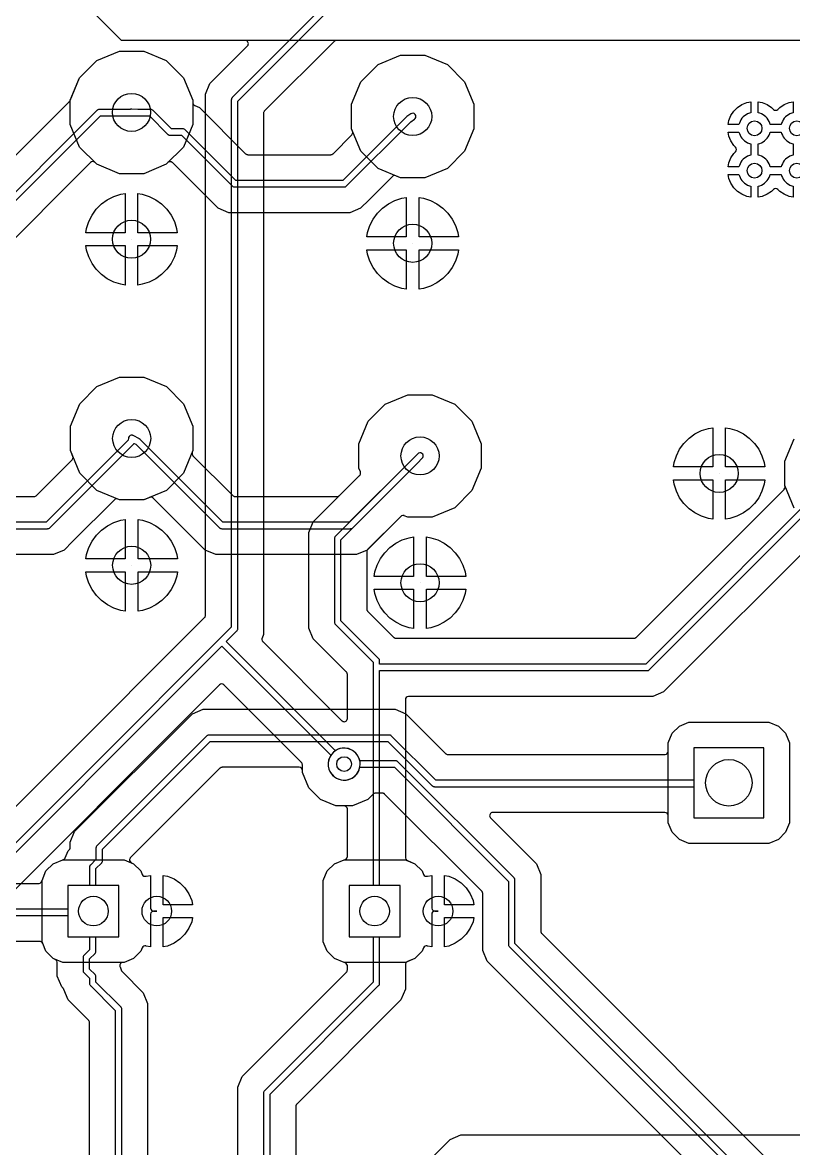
# Model space of a CAD drawing. Header units: millimetres. Extents: x 0 to 100, y 0 to 100.
# Drawn here: x 17.69 to 35.92, y 17.89 to 44.5 of the extents above; entities that cross this region are included whole.
import ezdxf

# ---------------------------------------------------------------- set-up
doc = ezdxf.new("R2010")
doc.units = ezdxf.units.MM

msp = doc.modelspace()

# ---------------------------------------------------------------- linework, layer by layer
at = {"layer": '16_copper'}
for points in [[(53.591, 73.663), (22.654, 42.726), (22.649, 42.719), (22.643, 42.713, 0.087651), (22.633, 42.688), (22.633, 42.681), (22.631, 42.672), (22.631, 30.207), (15.796, 23.371)], [(15.926, 23.286), (22.403, 29.763), (24.982, 27.183), (24.958, 27.142, 1), (25.638, 26.807), (25.657, 26.853, 0.714262), (25.09, 27.291), (22.511, 29.87), (22.761, 30.121), (22.767, 30.128), (22.772, 30.135, 0.087651), (22.782, 30.159), (22.783, 30.167), (22.784, 30.175), (22.784, 42.64), (53.676, 73.533)], [(15.472, 23.909), (21.811, 30.248), (21.811, 30.248), (21.999, 30.437), (22.005, 30.444), (22.01, 30.45, 0.087651), (22.02, 30.475), (22.021, 30.482), (22.022, 30.491), (22.022, 42.808), (22.126, 43.06), (23.012, 43.946), (23.014, 43.948), (23.016, 43.95, 0.54841), (22.979, 44.073), (22.97, 44.075), (22.963, 44.076, 0.01577), (22.958, 44.076), (20.032, 44.076), (18.054, 46.054)], [(45, 44.076), (25.113, 44.076), (25.105, 44.075), (25.096, 44.074, 0.087654), (25.072, 44.064), (25.066, 44.059), (25.059, 44.054), (23.416, 42.41), (23.411, 42.403), (23.405, 42.397, 0.087651), (23.395, 42.372), (23.395, 42.365), (23.393, 42.356), (23.393, 30.039), (23.357, 29.952), (23.357, 29.951), (23.356, 29.949, 0.218355), (23.361, 29.886), (23.368, 29.877), (23.372, 29.871, 0.007882), (23.374, 29.869), (25.245, 27.999), (25.247, 27.997), (25.249, 27.995, 0.54841), (25.372, 28.032), (25.373, 28.04), (25.374, 28.048, 0.01577), (25.375, 28.052), (25.375, 29.098), (25.373, 29.106), (25.373, 29.114, 0.087654), (25.362, 29.139), (25.358, 29.144), (25.352, 29.151), (24.565, 29.939), (24.46, 30.191), (24.46, 32.445), (24.565, 32.697), (25.664, 33.797), (25.665, 33.798), (25.667, 33.799, 0.218345), (25.686, 33.86), (25.684, 33.87), (25.682, 33.878, 0.007884), (25.681, 33.88), (25.644, 33.969), (25.644, 34.545), (25.865, 35.077), (26.272, 35.484), (26.804, 35.705), (27.38, 35.705), (27.912, 35.484), (28.319, 35.077), (28.54, 34.545), (28.54, 33.969), (28.319, 33.437), (27.912, 33.03), (27.38, 32.809), (26.804, 32.809), (26.718, 32.845), (26.717, 32.845), (26.715, 32.846, 0.218355), (26.652, 32.841), (26.643, 32.834), (26.637, 32.83, 0.007882), (26.635, 32.828), (25.854, 32.047), (25.849, 32.04), (25.844, 32.034, 0.087651), (25.834, 32.009), (25.833, 32.002), (25.832, 31.993), (25.832, 30.643), (25.833, 30.635), (25.834, 30.626, 0.087654), (25.844, 30.602), (25.849, 30.596), (25.854, 30.589), (26.475, 29.969), (26.481, 29.964), (26.488, 29.958, 0.087651), (26.512, 29.948), (26.52, 29.948), (26.528, 29.947), (32.146, 29.947), (32.154, 29.948), (32.162, 29.948, 0.087654), (32.187, 29.959), (32.192, 29.964), (32.199, 29.969), (35.699, 33.468), (35.7, 33.47), (35.701, 33.471, 0.181707), (35.721, 33.531), (35.718, 33.542), (35.716, 33.549, 0.007381), (35.715, 33.551), (35.714, 33.556), (35.714, 34.132), (35.934, 34.664)], [(36.979, 33.887), (32.43, 29.337), (26.137, 29.337), (26.137, 29.413), (26.135, 29.422), (26.135, 29.43, 0.087654), (26.124, 29.455), (26.12, 29.46), (26.114, 29.467), (25.222, 30.359), (25.222, 32.277), (27.029, 34.084), (27.029, 34.084), (27.029, 34.084), (27.146, 34.204), (27.159, 34.221, 0.86605), (27.037, 34.31), (26.921, 34.191), (25.092, 32.363), (25.087, 32.356), (25.082, 32.349, 0.087651), (25.072, 32.325), (25.071, 32.317), (25.07, 32.309), (25.07, 30.328), (25.071, 30.319), (25.072, 30.311, 0.087654), (25.082, 30.286), (25.087, 30.281), (25.092, 30.274), (25.984, 29.382), (25.984, 24.104), (25.416, 24.104), (25.416, 22.896), (26.624, 22.896), (26.624, 24.104), (26.137, 24.104), (26.137, 29.185), (32.461, 29.185), (32.47, 29.186), (32.478, 29.186, 0.087654), (32.503, 29.197), (32.508, 29.202), (32.515, 29.207), (37.067, 33.759)], [(36.62, 32.45), (32.85, 28.679), (32.598, 28.575), (26.822, 28.575), (26.817, 28.574, 0.392588), (26.746, 28.499), (26.746, 24.764), (26.746, 24.762), (26.746, 24.761, 0.218346), (26.775, 24.704), (26.784, 24.699), (26.791, 24.695, 0.00789), (26.793, 24.694), (26.969, 24.621), (27.141, 24.449), (27.174, 24.368), (27.177, 24.363, 0.32543), (27.259, 24.323), (27.264, 24.323), (27.266, 24.324), (27.368, 24.344), (27.368, 23.576), (27.368, 23.571, 0.218348), (27.399, 23.515), (27.403, 23.512, -0.108546), (27.444, 23.5), (27.52, 23.5), (27.52, 23.5), (27.444, 23.5), (27.438, 23.499, 0.371506), (27.368, 23.429), (27.368, 23.429), (27.368, 23.429), (27.368, 23.424), (27.368, 22.656), (27.266, 22.676), (27.263, 22.677, 0.371211), (27.174, 22.632), (27.141, 22.551), (26.969, 22.379), (26.745, 22.286), (25.295, 22.286), (25.071, 22.379), (24.899, 22.551), (24.806, 22.775), (24.806, 24.225), (24.899, 24.449), (25.071, 24.621), (25.295, 24.714), (25.298, 24.714, 0.355696), (25.372, 24.774), (25.374, 24.779), (25.374, 24.78), (25.374, 24.78), (25.374, 24.784), (25.375, 24.79), (25.375, 25.911), (25.374, 25.916, 0.392588), (25.298, 25.987), (25.102, 25.987), (24.739, 26.137), (24.461, 26.415), (24.311, 26.778), (24.311, 26.961), (24.309, 26.97), (24.309, 26.978, 0.087654), (24.298, 27.002), (24.294, 27.008), (24.288, 27.015), (22.457, 28.847), (22.452, 28.85, 0.39257), (22.349, 28.847), (16.558, 23.055)]]:
    msp.add_lwpolyline(points, format="xyb", dxfattribs=at)
for points in [[(19.984, 40.928), (19.452, 41.149), (19.044, 41.556), (18.824, 42.088), (18.824, 42.664), (19.044, 43.196), (19.452, 43.604), (19.984, 43.824), (20.56, 43.824), (21.092, 43.604), (21.499, 43.196), (21.72, 42.664), (21.72, 42.088), (21.499, 41.556), (21.092, 41.149), (20.56, 40.928)], [(26.631, 40.831), (26.099, 41.052), (25.691, 41.459), (25.471, 41.991), (25.471, 42.567), (25.691, 43.099), (26.099, 43.506), (26.631, 43.727), (27.207, 43.727), (27.739, 43.506), (28.146, 43.099), (28.367, 42.567), (28.367, 41.991), (28.146, 41.459), (27.739, 41.052), (27.207, 40.831)], [(19.19, 39.531), (19.206, 39.635), (19.26, 39.798), (19.338, 39.951), (19.439, 40.091), (19.56, 40.212), (19.699, 40.313), (19.852, 40.391), (20.016, 40.444), (20.119, 40.461), (20.119, 39.531)], [(20.424, 39.531), (20.424, 40.461), (20.527, 40.444), (20.691, 40.391), (20.844, 40.313), (20.983, 40.212), (21.105, 40.091), (21.206, 39.951), (21.284, 39.798), (21.337, 39.635), (21.353, 39.531)], [(25.837, 39.434), (25.853, 39.538), (25.907, 39.701), (25.985, 39.854), (26.086, 39.993), (26.207, 40.115), (26.346, 40.216), (26.5, 40.294), (26.663, 40.347), (26.766, 40.363), (26.766, 39.434)], [(27.071, 39.434), (27.071, 40.363), (27.175, 40.347), (27.338, 40.294), (27.491, 40.216), (27.63, 40.115), (27.752, 39.993), (27.853, 39.854), (27.931, 39.701), (27.984, 39.538), (28, 39.434)], [(20.016, 38.314), (19.852, 38.367), (19.699, 38.445), (19.56, 38.546), (19.439, 38.668), (19.338, 38.807), (19.26, 38.96), (19.206, 39.123), (19.19, 39.227), (20.119, 39.227), (20.119, 38.297)], [(20.272, 39.379), (20.272, 39.379), (20.272, 39.379), (20.272, 39.379)], [(20.424, 39.227), (21.353, 39.227), (21.337, 39.123), (21.284, 38.96), (21.206, 38.807), (21.105, 38.668), (20.983, 38.546), (20.844, 38.445), (20.691, 38.367), (20.527, 38.314), (20.424, 38.297)], [(26.663, 38.216), (26.5, 38.27), (26.346, 38.348), (26.207, 38.449), (26.086, 38.57), (25.985, 38.709), (25.907, 38.862), (25.853, 39.026), (25.837, 39.129), (26.766, 39.129), (26.766, 38.2)], [(26.919, 39.282), (26.919, 39.282), (26.919, 39.282), (26.919, 39.282)], [(27.071, 39.129), (28, 39.129), (27.984, 39.026), (27.931, 38.862), (27.853, 38.709), (27.752, 38.57), (27.63, 38.449), (27.491, 38.348), (27.338, 38.27), (27.175, 38.216), (27.071, 38.2)], [(19.987, 33.222), (19.455, 33.443), (19.048, 33.85), (18.828, 34.382), (18.828, 34.958), (19.048, 35.49), (19.455, 35.898), (19.987, 36.118), (20.563, 36.118), (21.096, 35.898), (21.503, 35.49), (21.723, 34.958), (21.723, 34.382), (21.503, 33.85), (21.096, 33.443), (20.563, 33.222)], [(33.083, 33.996), (33.099, 34.1), (33.152, 34.263), (33.23, 34.416), (33.331, 34.555), (33.453, 34.677), (33.592, 34.778), (33.745, 34.856), (33.909, 34.909), (34.012, 34.925), (34.012, 33.996)], [(34.317, 33.996), (34.317, 34.925), (34.42, 34.909), (34.584, 34.856), (34.737, 34.778), (34.876, 34.677), (34.997, 34.555), (35.098, 34.416), (35.176, 34.263), (35.23, 34.1), (35.246, 33.996)], [(34.164, 33.844), (34.164, 33.844), (34.164, 33.844), (34.164, 33.844)], [(33.909, 32.778), (33.745, 32.832), (33.592, 32.91), (33.453, 33.011), (33.331, 33.132), (33.23, 33.271), (33.152, 33.424), (33.099, 33.588), (33.083, 33.691), (34.012, 33.691), (34.012, 32.762)], [(34.317, 33.691), (35.246, 33.691), (35.23, 33.588), (35.176, 33.424), (35.098, 33.271), (34.997, 33.132), (34.876, 33.011), (34.737, 32.91), (34.584, 32.832), (34.42, 32.778), (34.317, 32.762)], [(19.194, 31.825), (19.21, 31.929), (19.263, 32.092), (19.341, 32.245), (19.442, 32.384), (19.564, 32.506), (19.703, 32.607), (19.856, 32.685), (20.02, 32.738), (20.123, 32.755), (20.123, 31.825)], [(20.428, 31.825), (20.428, 32.755), (20.531, 32.738), (20.695, 32.685), (20.848, 32.607), (20.987, 32.506), (21.108, 32.384), (21.21, 32.245), (21.288, 32.092), (21.341, 31.929), (21.357, 31.825)], [(26.01, 31.412), (26.027, 31.516), (26.08, 31.679), (26.158, 31.832), (26.259, 31.971), (26.38, 32.093), (26.519, 32.194), (26.673, 32.272), (26.836, 32.325), (26.94, 32.342), (26.94, 31.412)], [(27.244, 31.412), (27.244, 32.342), (27.348, 32.325), (27.511, 32.272), (27.664, 32.194), (27.803, 32.093), (27.925, 31.971), (28.026, 31.832), (28.104, 31.679), (28.157, 31.516), (28.174, 31.412)], [(20.275, 31.673), (20.275, 31.673), (20.275, 31.673), (20.275, 31.673)], [(20.02, 30.608), (19.856, 30.661), (19.703, 30.739), (19.564, 30.84), (19.442, 30.961), (19.341, 31.101), (19.263, 31.254), (19.21, 31.417), (19.194, 31.521), (20.123, 31.521), (20.123, 30.591)], [(20.428, 31.521), (21.357, 31.521), (21.341, 31.417), (21.288, 31.254), (21.21, 31.101), (21.108, 30.961), (20.987, 30.84), (20.848, 30.739), (20.695, 30.661), (20.531, 30.608), (20.428, 30.591)], [(27.092, 31.26), (27.092, 31.26), (27.092, 31.26), (27.092, 31.26)], [(26.836, 30.195), (26.673, 30.248), (26.519, 30.326), (26.38, 30.427), (26.259, 30.548), (26.158, 30.687), (26.08, 30.841), (26.027, 31.004), (26.01, 31.108), (26.94, 31.108), (26.94, 30.178)], [(27.244, 31.108), (28.174, 31.108), (28.157, 31.004), (28.104, 30.841), (28.026, 30.687), (27.925, 30.548), (27.803, 30.427), (27.664, 30.326), (27.511, 30.248), (27.348, 30.195), (27.244, 30.178)], [(33.447, 25.098), (33.223, 25.191), (33.051, 25.363), (32.959, 25.587), (32.959, 27.479), (33.051, 27.703), (33.223, 27.875), (33.447, 27.967), (35.339, 27.967), (35.564, 27.875), (35.735, 27.703), (35.828, 27.479), (35.828, 25.587), (35.735, 25.363), (35.564, 25.191), (35.339, 25.098)], [(35.218, 27.358), (33.568, 27.358), (33.568, 25.708), (35.218, 25.708)], [(21.022, 23.652), (21.022, 24.344), (21.12, 24.325), (21.276, 24.26), (21.417, 24.166), (21.536, 24.047), (21.63, 23.906), (21.695, 23.75), (21.714, 23.652)], [(27.672, 23.652), (27.672, 24.344), (27.77, 24.325), (27.926, 24.26), (28.067, 24.166), (28.186, 24.047), (28.28, 23.906), (28.345, 23.75), (28.364, 23.652)], [(19.974, 24.104), (18.766, 24.104), (18.766, 22.896), (19.974, 22.896)], [(21.022, 23.348), (21.714, 23.348), (21.695, 23.25), (21.63, 23.094), (21.536, 22.953), (21.417, 22.834), (21.276, 22.74), (21.12, 22.675), (21.022, 22.656)], [(27.672, 23.348), (28.364, 23.348), (28.345, 23.25), (28.28, 23.094), (28.186, 22.953), (28.067, 22.834), (27.926, 22.74), (27.77, 22.675), (27.672, 22.656)]]:
    msp.add_lwpolyline(points, close=True, dxfattribs=at)
for points in [[(34.373, 42.087), (34.392, 42.184), (34.44, 42.299), (34.509, 42.403), (34.597, 42.491), (34.701, 42.56), (34.816, 42.608), (34.912, 42.627), (34.912, 42.368), (34.878, 42.359, 0.233169), (34.641, 42.122), (34.632, 42.087)], [(35.368, 42.087), (35.359, 42.122, 0.233169), (35.122, 42.359), (35.087, 42.368), (35.087, 42.627), (35.184, 42.608), (35.299, 42.56), (35.403, 42.491), (35.446, 42.448, 0.414222), (35.554, 42.448), (35.597, 42.491), (35.701, 42.56), (35.816, 42.608), (35.912, 42.627), (35.912, 42.368), (35.878, 42.359, 0.233169), (35.641, 42.122), (35.632, 42.087)], [(34.373, 41.087), (34.392, 41.184), (34.44, 41.299), (34.509, 41.403), (34.552, 41.446, 0.414222), (34.552, 41.554), (34.509, 41.597), (34.44, 41.701), (34.392, 41.816), (34.373, 41.912), (34.632, 41.912), (34.641, 41.878, 0.233169), (34.878, 41.641), (34.912, 41.632), (34.912, 41.368), (34.878, 41.359, 0.233169), (34.641, 41.122), (34.632, 41.087)], [(35.368, 41.087), (35.359, 41.122, 0.233169), (35.122, 41.359), (35.087, 41.368), (35.087, 41.632), (35.122, 41.641, 0.233169), (35.359, 41.878), (35.368, 41.912), (35.632, 41.912), (35.641, 41.878, 0.233169), (35.878, 41.641), (35.912, 41.632), (35.912, 41.368), (35.878, 41.359, 0.233169), (35.641, 41.122), (35.632, 41.087)], [(34.816, 40.392), (34.701, 40.44), (34.597, 40.509), (34.509, 40.597), (34.44, 40.701), (34.392, 40.816), (34.373, 40.912), (34.632, 40.912), (34.641, 40.878, 0.233169), (34.878, 40.641), (34.912, 40.632), (34.912, 40.373)], [(35.816, 40.392), (35.701, 40.44), (35.597, 40.509), (35.554, 40.552, 0.414222), (35.446, 40.552), (35.403, 40.509), (35.299, 40.44), (35.184, 40.392), (35.087, 40.373), (35.087, 40.632), (35.122, 40.641, 0.233169), (35.359, 40.878), (35.368, 40.912), (35.632, 40.912), (35.641, 40.878, 0.233169), (35.878, 40.641), (35.912, 40.632), (35.912, 40.373)], [(18.645, 22.286), (18.421, 22.379), (18.249, 22.551), (18.156, 22.775), (18.156, 24.225), (18.249, 24.449), (18.421, 24.621), (18.645, 24.714), (20.095, 24.714), (20.319, 24.621), (20.491, 24.449), (20.524, 24.368), (20.527, 24.363, 0.32543), (20.609, 24.323), (20.614, 24.323), (20.616, 24.324), (20.718, 24.344), (20.718, 23.576), (20.718, 23.571, 0.392588), (20.794, 23.5), (20.87, 23.5), (20.87, 23.5), (20.794, 23.5), (20.788, 23.499, -0.09138), (20.752, 23.488), (20.748, 23.484, 0.21559), (20.718, 23.429), (20.718, 23.429), (20.718, 23.429), (20.718, 23.424), (20.718, 22.656), (20.616, 22.676), (20.613, 22.677, 0.371211), (20.524, 22.632), (20.491, 22.551), (20.319, 22.379), (20.095, 22.286)]]:
    msp.add_lwpolyline(points, format="xyb", close=True, dxfattribs=at)
msp.add_lwpolyline([(26.683, 16.985), (27.806, 18.107), (28.058, 18.212), (39.766, 18.212)], dxfattribs=at)
at = {"layer": '1_copper'}
for points in [[(45, 44.076), (20.032, 44.076), (18.054, 46.054)], [(35.934, 33.024), (35.714, 33.556), (35.714, 34.132), (35.934, 34.664)]]:
    msp.add_lwpolyline(points, dxfattribs=at)
for points in [[(14.151, 37.981), (18.806, 42.636), (18.809, 42.639), (18.812, 42.642, 0.068916), (18.822, 42.66), (19.044, 43.196), (19.452, 43.604), (19.984, 43.824), (20.56, 43.824), (21.092, 43.604), (21.499, 43.196), (21.72, 42.664), (21.72, 42.607), (21.72, 42.606), (21.72, 42.604, 0.218346), (21.749, 42.548), (21.758, 42.542), (21.764, 42.538, 0.00789), (21.767, 42.537), (21.877, 42.491), (22.969, 41.399), (22.976, 41.394), (22.983, 41.388, 0.087651), (23.007, 41.378), (23.015, 41.378), (23.023, 41.377), (24.983, 41.377), (24.991, 41.378), (25, 41.378, 0.087654), (25.024, 41.389), (25.03, 41.394), (25.037, 41.399), (25.481, 41.843), (25.482, 41.845), (25.483, 41.846, 0.218345), (25.503, 41.906), (25.5, 41.917), (25.499, 41.924, 0.007884), (25.498, 41.926), (25.471, 41.991), (25.471, 42.567), (25.691, 43.099), (26.099, 43.506), (26.631, 43.727), (27.207, 43.727), (27.739, 43.506), (28.146, 43.099), (28.367, 42.567), (28.367, 41.991), (28.146, 41.459), (27.739, 41.052), (27.207, 40.831), (26.631, 40.831), (26.521, 40.877), (26.519, 40.877), (26.518, 40.878, 0.218355), (26.454, 40.873), (26.446, 40.866), (26.439, 40.862, 0.007896), (26.438, 40.86), (25.891, 40.313), (25.687, 40.109), (25.435, 40.005), (22.571, 40.005), (22.319, 40.109), (21.24, 41.189), (21.235, 41.192, 0.392595), (21.132, 41.189), (21.092, 41.149), (20.56, 40.928), (19.984, 40.928), (19.452, 41.149), (19.409, 41.191, 0.414222), (19.301, 41.191), (14.729, 36.619)], [(14.097, 36.849), (19.539, 42.291), (20.269, 42.291), (20.275, 42.292), (20.282, 42.292, 0.030847), (20.291, 42.294), (20.296, 42.297), (20.301, 42.298), (20.417, 42.291), (20.419, 42.291), (20.422, 42.291), (20.695, 42.291), (21.13, 41.856), (21.137, 41.851), (21.143, 41.846, 0.087651), (21.168, 41.836), (21.175, 41.835), (21.184, 41.834), (21.457, 41.834), (22.654, 40.637), (22.661, 40.632), (22.667, 40.626, 0.087651), (22.692, 40.616), (22.699, 40.616), (22.708, 40.615), (25.298, 40.615), (25.307, 40.616), (25.315, 40.616, 0.087654), (25.34, 40.627), (25.345, 40.632), (25.352, 40.637), (26.871, 42.156), (26.961, 42.216), (26.977, 42.23, 0.866051), (26.877, 42.342), (26.78, 42.278), (26.775, 42.274), (26.769, 42.269), (25.267, 40.767), (22.739, 40.767), (21.542, 41.964), (21.535, 41.969), (21.529, 41.974, 0.087651), (21.504, 41.984), (21.497, 41.985), (21.488, 41.986), (21.215, 41.986), (20.78, 42.421), (20.773, 42.426), (20.767, 42.432, 0.087651), (20.742, 42.442), (20.735, 42.442), (20.726, 42.443), (20.424, 42.443), (20.276, 42.452), (20.268, 42.452), (20.259, 42.451, 0.064834), (20.239, 42.445), (20.237, 42.443), (20.236, 42.443), (19.507, 42.443), (19.499, 42.442), (19.49, 42.442, 0.087654), (19.466, 42.431), (19.46, 42.426), (19.453, 42.421), (14.092, 37.059)], [(14.794, 33.299), (17.972, 33.299), (17.981, 33.301), (17.989, 33.301, 0.087654), (18.014, 33.312), (18.019, 33.316), (18.026, 33.322), (18.867, 34.163), (18.868, 34.164), (18.87, 34.165, 0.218356), (18.889, 34.226), (18.887, 34.236), (18.885, 34.244, 0.007894), (18.884, 34.246), (18.828, 34.382), (18.828, 34.958), (19.048, 35.49), (19.455, 35.898), (19.987, 36.118), (20.563, 36.118), (21.096, 35.898), (21.503, 35.49), (21.723, 34.958), (21.723, 34.382), (21.708, 34.345, 0.155302), (21.704, 34.299), (21.707, 34.29), (21.709, 34.284), (21.71, 34.283), (21.71, 34.283, 0.016283), (21.712, 34.279), (21.718, 34.27), (21.721, 34.265), (21.722, 34.264), (21.723, 34.264, 0.007896), (21.724, 34.262), (22.665, 33.322), (22.671, 33.317), (22.678, 33.311, 0.087651), (22.702, 33.301), (22.71, 33.301), (22.718, 33.299), (25.135, 33.299), (25.144, 33.301), (25.152, 33.301, 0.087654), (25.176, 33.312), (25.182, 33.316), (25.189, 33.322), (25.664, 33.797), (25.665, 33.798), (25.667, 33.799, 0.218345), (25.686, 33.86), (25.684, 33.87), (25.682, 33.878, 0.007884), (25.681, 33.88), (25.644, 33.969), (25.644, 34.545), (25.865, 35.077), (26.272, 35.484), (26.804, 35.705), (27.38, 35.705), (27.912, 35.484), (28.319, 35.077), (28.54, 34.545), (28.54, 33.969), (28.319, 33.437), (27.912, 33.03), (27.38, 32.809), (26.804, 32.809), (26.718, 32.845), (26.717, 32.845), (26.715, 32.846, 0.218355), (26.652, 32.841), (26.643, 32.834), (26.637, 32.83, 0.007882), (26.635, 32.828), (25.839, 32.032), (25.587, 31.928), (22.266, 31.928), (22.014, 32.032), (20.784, 33.263), (20.782, 33.264), (20.781, 33.265, 0.218345), (20.721, 33.285), (20.711, 33.282), (20.703, 33.28, 0.007894), (20.701, 33.279), (20.563, 33.222), (19.987, 33.222), (19.949, 33.238, 0.229632), (19.883, 33.234), (19.874, 33.228), (19.868, 33.223, 0.007882), (19.866, 33.222), (18.88, 32.236), (18.676, 32.032), (18.424, 31.928), (15.24, 31.928)], [(14.554, 32.537), (18.288, 32.537), (18.296, 32.539), (18.305, 32.539, 0.087654), (18.329, 32.55), (18.335, 32.554), (18.342, 32.56), (20.323, 34.541), (20.326, 34.545, 0.03581), (20.333, 34.554), (20.333, 34.555), (20.376, 34.533), (22.349, 32.56), (22.356, 32.555), (22.362, 32.549, 0.087651), (22.387, 32.539), (22.394, 32.539), (22.403, 32.537), (25.451, 32.537), (25.459, 32.539), (25.468, 32.539, 0.087654), (25.492, 32.55), (25.498, 32.554), (25.505, 32.56), (27.029, 34.084), (27.029, 34.084), (27.029, 34.084), (27.146, 34.204), (27.159, 34.221, 0.86605), (27.037, 34.31), (26.921, 34.191), (25.419, 32.69), (22.434, 32.69), (20.475, 34.649), (20.474, 34.649), (20.474, 34.651), (20.464, 34.657), (20.458, 34.662, 0.005733), (20.457, 34.663), (20.31, 34.738), (20.301, 34.741), (20.292, 34.745, 0.383244), (20.203, 34.695), (20.202, 34.687), (20.199, 34.676), (20.196, 34.629), (18.256, 32.69), (14.51, 32.69)], [(15.556, 24.155), (18.08, 24.155), (18.086, 24.156, 0.306405), (18.154, 24.216), (18.156, 24.221), (18.156, 24.223), (18.249, 24.449), (18.421, 24.621), (18.65, 24.716), (18.657, 24.717, 0.155292), (18.695, 24.743), (18.7, 24.752), (18.704, 24.758), (18.705, 24.759), (18.705, 24.759), (18.705, 24.76), (18.705, 24.761), (18.773, 24.925), (18.799, 24.951, 0.144304), (18.82, 24.988), (18.82, 24.996), (18.821, 25.004), (18.821, 25.13), (18.926, 25.382), (21.71, 28.166), (21.962, 28.27), (26.502, 28.27), (26.754, 28.166), (27.694, 27.226), (27.701, 27.221), (27.707, 27.215, 0.087651), (27.732, 27.205), (27.739, 27.205), (27.748, 27.203), (32.882, 27.203), (32.888, 27.204, 0.392588), (32.959, 27.28), (32.959, 27.479), (33.051, 27.703), (33.223, 27.875), (33.447, 27.967), (35.339, 27.967), (35.564, 27.875), (35.735, 27.703), (35.828, 27.479), (35.828, 25.587), (35.735, 25.363), (35.564, 25.191), (35.339, 25.098), (33.447, 25.098), (33.223, 25.191), (33.051, 25.363), (32.959, 25.587), (32.959, 25.756), (32.958, 25.761, 0.392588), (32.882, 25.832), (28.814, 25.832), (28.812, 25.831), (28.809, 25.832, 0.54841), (28.748, 25.718), (28.753, 25.711), (28.757, 25.705, 0.015772), (28.761, 25.702), (29.842, 24.62), (29.947, 24.368), (29.947, 23.023), (29.948, 23.015), (29.948, 23.006, 0.087654), (29.959, 22.982), (29.964, 22.976), (29.969, 22.969), (36.321, 16.617)], [(20.041, 9.633), (20.041, 21.184), (20.039, 21.192), (20.039, 21.2, 0.087654), (20.028, 21.225), (20.024, 21.231), (20.018, 21.237), (19.431, 21.825), (19.431, 21.946), (19.43, 21.954), (19.429, 21.962, 0.087654), (19.419, 21.987), (19.414, 21.993), (19.409, 21.999), (19.279, 22.13), (19.279, 22.371), (19.409, 22.501), (19.414, 22.508), (19.419, 22.515, 0.087651), (19.429, 22.539), (19.43, 22.547), (19.431, 22.555), (19.431, 22.896), (19.974, 22.896), (19.974, 24.104), (19.431, 24.104), (19.431, 24.505), (19.561, 24.635), (19.566, 24.642), (19.572, 24.648, 0.087651), (19.582, 24.673), (19.582, 24.68), (19.583, 24.689), (19.583, 24.962), (22.13, 27.508), (26.334, 27.508), (27.378, 26.464), (27.385, 26.459), (27.391, 26.453, 0.087651), (27.416, 26.443), (27.423, 26.443), (27.432, 26.441), (33.568, 26.441), (33.568, 25.708), (35.218, 25.708), (35.218, 27.358), (33.568, 27.358), (33.568, 26.594), (27.464, 26.594), (26.419, 27.638), (26.412, 27.643), (26.406, 27.649, 0.087651), (26.381, 27.659), (26.374, 27.659), (26.365, 27.661), (22.098, 27.661), (22.09, 27.659), (22.081, 27.659, 0.087654), (22.057, 27.648), (22.051, 27.644), (22.044, 27.638), (19.453, 25.047), (19.448, 25.041), (19.443, 25.034, 0.087651), (19.433, 25.01), (19.432, 25.002), (19.431, 24.994), (19.431, 24.72), (19.301, 24.59), (19.296, 24.583), (19.29, 24.577, 0.087651), (19.28, 24.552), (19.28, 24.545), (19.279, 24.536), (19.279, 24.104), (18.766, 24.104), (18.766, 23.546), (15.272, 23.546)], [(36.781, 15.295), (29.337, 22.739), (29.337, 24.232), (29.336, 24.24), (29.335, 24.248, 0.087654), (29.325, 24.273), (29.32, 24.279), (29.315, 24.285), (26.571, 27.029), (26.565, 27.034), (26.558, 27.039, 0.087651), (26.534, 27.049), (26.526, 27.05), (26.518, 27.051), (25.67, 27.051), (25.657, 27.097, 1), (24.94, 26.853), (24.958, 26.807, 0.714263), (25.67, 26.899), (26.486, 26.899), (29.185, 24.2), (29.185, 22.708), (29.186, 22.699), (29.186, 22.691, 0.087654), (29.197, 22.666), (29.202, 22.661), (29.207, 22.654), (36.675, 15.186)], [(35.353, 15.645), (28.679, 22.319), (28.575, 22.571), (28.575, 23.916), (28.574, 23.924), (28.573, 23.933, 0.087654), (28.563, 23.957), (28.558, 23.963), (28.553, 23.97), (26.256, 26.267), (26.249, 26.272), (26.243, 26.277, 0.087651), (26.218, 26.287), (26.211, 26.288), (26.202, 26.289), (26.041, 26.289), (26.033, 26.288), (26.024, 26.287, 0.087654), (26, 26.277), (25.994, 26.272), (25.987, 26.267), (25.858, 26.137), (25.495, 25.987), (25.102, 25.987), (24.739, 26.137), (24.461, 26.415), (24.311, 26.778), (24.311, 26.822, 0.414214), (24.234, 26.899), (22.414, 26.899), (22.405, 26.897), (22.397, 26.897, 0.087654), (22.372, 26.886), (22.367, 26.882), (22.36, 26.876), (20.248, 24.764), (20.242, 24.757), (20.236, 24.749, 0.383463), (20.256, 24.649), (20.263, 24.646), (20.273, 24.64), (20.319, 24.621), (20.491, 24.449), (20.524, 24.368), (20.527, 24.363, 0.32543), (20.609, 24.323), (20.614, 24.323), (20.616, 24.324), (20.718, 24.344), (20.718, 23.576), (20.718, 23.571, 0.392588), (20.794, 23.5), (20.87, 23.5), (20.87, 23.5), (20.794, 23.5), (20.788, 23.499, -0.09138), (20.752, 23.488), (20.748, 23.484, 0.21559), (20.718, 23.429), (20.718, 23.429), (20.718, 23.429), (20.718, 23.424), (20.718, 22.656), (20.616, 22.676), (20.613, 22.677, 0.371211), (20.524, 22.632), (20.491, 22.551), (20.319, 22.379), (20.095, 22.286), (20.07, 22.286, 0.458574), (19.995, 22.199), (19.997, 22.191), (20, 22.181), (20.038, 22.088), (20.04, 22.084), (20.042, 22.08, 0.06891), (20.055, 22.063), (20.546, 21.572), (20.65, 21.32), (20.65, 9.917)], [(22.784, 7.936), (22.784, 19.339), (22.888, 19.591), (25.352, 22.055), (25.357, 22.062), (25.363, 22.068, 0.087651), (25.373, 22.093), (25.373, 22.1), (25.375, 22.109), (25.375, 22.21), (25.374, 22.216, 0.328379), (25.298, 22.286), (25.295, 22.286), (25.071, 22.379), (24.899, 22.551), (24.806, 22.775), (24.806, 24.225), (24.899, 24.449), (25.071, 24.621), (25.295, 24.714), (26.745, 24.714), (26.969, 24.621), (27.141, 24.449), (27.174, 24.368), (27.177, 24.363, 0.32543), (27.259, 24.323), (27.264, 24.323), (27.266, 24.324), (27.368, 24.344), (27.368, 23.576), (27.368, 23.571, 0.218348), (27.399, 23.515), (27.403, 23.512, -0.108546), (27.444, 23.5), (27.52, 23.5), (27.52, 23.5), (27.444, 23.5), (27.438, 23.499, 0.371506), (27.368, 23.429), (27.368, 23.429), (27.368, 23.429), (27.368, 23.424), (27.368, 22.656), (27.266, 22.676), (27.263, 22.677, 0.371211), (27.174, 22.632), (27.141, 22.551), (26.969, 22.379), (26.793, 22.306), (26.792, 22.305), (26.79, 22.305, 0.21835), (26.749, 22.257), (26.748, 22.246), (26.746, 22.238, 0.007886), (26.746, 22.236), (26.746, 21.657), (26.642, 21.405), (24.178, 18.941), (24.173, 18.934), (24.167, 18.927, 0.087651), (24.157, 18.903), (24.157, 18.895), (24.155, 18.887), (24.155, 8.623)], [(23.546, 8.109), (23.546, 19.171), (26.114, 21.739), (26.119, 21.746), (26.125, 21.753, 0.087651), (26.135, 21.777), (26.135, 21.785), (26.137, 21.793), (26.137, 22.896), (26.624, 22.896), (26.624, 24.104), (25.416, 24.104), (25.416, 22.896), (25.984, 22.896), (25.984, 21.825), (23.416, 19.256), (23.411, 19.249), (23.405, 19.243, 0.087651), (23.395, 19.218), (23.395, 19.211), (23.393, 19.202), (23.393, 8.077)], [(15.24, 23.393), (18.766, 23.393), (18.766, 22.896), (19.279, 22.896), (19.279, 22.587), (19.149, 22.457), (19.143, 22.45), (19.138, 22.443, 0.087651), (19.128, 22.419), (19.127, 22.411), (19.126, 22.403), (19.126, 22.098), (19.127, 22.09), (19.128, 22.081, 0.087654), (19.138, 22.057), (19.143, 22.051), (19.149, 22.044), (19.279, 21.914), (19.279, 21.793), (19.28, 21.785), (19.28, 21.776, 0.087654), (19.291, 21.752), (19.296, 21.746), (19.301, 21.739), (19.888, 21.152), (19.888, 9.601)], [(19.279, 9.465), (19.279, 20.868), (19.277, 20.876), (19.277, 20.885, 0.087654), (19.266, 20.909), (19.262, 20.915), (19.256, 20.922), (18.773, 21.405), (18.671, 21.651), (18.669, 21.655), (18.668, 21.659, 0.055191), (18.657, 21.672), (18.655, 21.676), (18.621, 21.71), (18.517, 21.962), (18.517, 22.289), (18.516, 22.29), (18.517, 22.292, 0.218351), (18.488, 22.348), (18.478, 22.354), (18.472, 22.358, 0.007899), (18.47, 22.359), (18.421, 22.379), (18.249, 22.551), (18.172, 22.737), (18.171, 22.738), (18.171, 22.74, 0.21835), (18.122, 22.781), (18.112, 22.782), (18.104, 22.784, 0.007886), (18.102, 22.784), (15.104, 22.784)]]:
    msp.add_lwpolyline(points, format="xyb", dxfattribs=at)
for points in [[(34.373, 42.087), (34.392, 42.184), (34.44, 42.299), (34.509, 42.403), (34.597, 42.491), (34.701, 42.56), (34.816, 42.608), (34.912, 42.627), (34.912, 42.368), (34.878, 42.359, 0.233169), (34.641, 42.122), (34.632, 42.087)], [(35.368, 42.087), (35.359, 42.122, 0.233169), (35.122, 42.359), (35.087, 42.368), (35.087, 42.627), (35.184, 42.608), (35.299, 42.56), (35.403, 42.491), (35.446, 42.448, 0.414222), (35.554, 42.448), (35.597, 42.491), (35.701, 42.56), (35.816, 42.608), (35.912, 42.627), (35.912, 42.368), (35.878, 42.359, 0.233169), (35.641, 42.122), (35.632, 42.087)], [(34.373, 41.087), (34.392, 41.184), (34.44, 41.299), (34.509, 41.403), (34.552, 41.446, 0.414222), (34.552, 41.554), (34.509, 41.597), (34.44, 41.701), (34.392, 41.816), (34.373, 41.912), (34.632, 41.912), (34.641, 41.878, 0.233169), (34.878, 41.641), (34.912, 41.632), (34.912, 41.368), (34.878, 41.359, 0.233169), (34.641, 41.122), (34.632, 41.087)], [(35.368, 41.087), (35.359, 41.122, 0.233169), (35.122, 41.359), (35.087, 41.368), (35.087, 41.632), (35.122, 41.641, 0.233169), (35.359, 41.878), (35.368, 41.912), (35.632, 41.912), (35.641, 41.878, 0.233169), (35.878, 41.641), (35.912, 41.632), (35.912, 41.368), (35.878, 41.359, 0.233169), (35.641, 41.122), (35.632, 41.087)], [(34.816, 40.392), (34.701, 40.44), (34.597, 40.509), (34.509, 40.597), (34.44, 40.701), (34.392, 40.816), (34.373, 40.912), (34.632, 40.912), (34.641, 40.878, 0.233169), (34.878, 40.641), (34.912, 40.632), (34.912, 40.373)], [(35.816, 40.392), (35.701, 40.44), (35.597, 40.509), (35.554, 40.552, 0.414222), (35.446, 40.552), (35.403, 40.509), (35.299, 40.44), (35.184, 40.392), (35.087, 40.373), (35.087, 40.632), (35.122, 40.641, 0.233169), (35.359, 40.878), (35.368, 40.912), (35.632, 40.912), (35.641, 40.878, 0.233169), (35.878, 40.641), (35.912, 40.632), (35.912, 40.373)]]:
    msp.add_lwpolyline(points, format="xyb", close=True, dxfattribs=at)
for points in [[(19.19, 39.531), (19.206, 39.635), (19.26, 39.798), (19.338, 39.951), (19.439, 40.091), (19.56, 40.212), (19.699, 40.313), (19.852, 40.391), (20.016, 40.444), (20.119, 40.461), (20.119, 39.531)], [(20.424, 39.531), (20.424, 40.461), (20.527, 40.444), (20.691, 40.391), (20.844, 40.313), (20.983, 40.212), (21.105, 40.091), (21.206, 39.951), (21.284, 39.798), (21.337, 39.635), (21.353, 39.531)], [(25.837, 39.434), (25.853, 39.538), (25.907, 39.701), (25.985, 39.854), (26.086, 39.993), (26.207, 40.115), (26.346, 40.216), (26.5, 40.294), (26.663, 40.347), (26.766, 40.363), (26.766, 39.434)], [(27.071, 39.434), (27.071, 40.363), (27.175, 40.347), (27.338, 40.294), (27.491, 40.216), (27.63, 40.115), (27.752, 39.993), (27.853, 39.854), (27.931, 39.701), (27.984, 39.538), (28, 39.434)], [(20.016, 38.314), (19.852, 38.367), (19.699, 38.445), (19.56, 38.546), (19.439, 38.668), (19.338, 38.807), (19.26, 38.96), (19.206, 39.123), (19.19, 39.227), (20.119, 39.227), (20.119, 38.297)], [(20.272, 39.379), (20.272, 39.379), (20.272, 39.379), (20.272, 39.379)], [(20.424, 39.227), (21.353, 39.227), (21.337, 39.123), (21.284, 38.96), (21.206, 38.807), (21.105, 38.668), (20.983, 38.546), (20.844, 38.445), (20.691, 38.367), (20.527, 38.314), (20.424, 38.297)], [(26.663, 38.216), (26.5, 38.27), (26.346, 38.348), (26.207, 38.449), (26.086, 38.57), (25.985, 38.709), (25.907, 38.862), (25.853, 39.026), (25.837, 39.129), (26.766, 39.129), (26.766, 38.2)], [(26.919, 39.282), (26.919, 39.282), (26.919, 39.282), (26.919, 39.282)], [(27.071, 39.129), (28, 39.129), (27.984, 39.026), (27.931, 38.862), (27.853, 38.709), (27.752, 38.57), (27.63, 38.449), (27.491, 38.348), (27.338, 38.27), (27.175, 38.216), (27.071, 38.2)], [(33.083, 33.996), (33.099, 34.1), (33.152, 34.263), (33.23, 34.416), (33.331, 34.555), (33.453, 34.677), (33.592, 34.778), (33.745, 34.856), (33.909, 34.909), (34.012, 34.925), (34.012, 33.996)], [(34.317, 33.996), (34.317, 34.925), (34.42, 34.909), (34.584, 34.856), (34.737, 34.778), (34.876, 34.677), (34.997, 34.555), (35.098, 34.416), (35.176, 34.263), (35.23, 34.1), (35.246, 33.996)], [(34.164, 33.844), (34.164, 33.844), (34.164, 33.844), (34.164, 33.844)], [(33.909, 32.778), (33.745, 32.832), (33.592, 32.91), (33.453, 33.011), (33.331, 33.132), (33.23, 33.271), (33.152, 33.424), (33.099, 33.588), (33.083, 33.691), (34.012, 33.691), (34.012, 32.762)], [(34.317, 33.691), (35.246, 33.691), (35.23, 33.588), (35.176, 33.424), (35.098, 33.271), (34.997, 33.132), (34.876, 33.011), (34.737, 32.91), (34.584, 32.832), (34.42, 32.778), (34.317, 32.762)], [(19.194, 31.825), (19.21, 31.929), (19.263, 32.092), (19.341, 32.245), (19.442, 32.384), (19.564, 32.506), (19.703, 32.607), (19.856, 32.685), (20.02, 32.738), (20.123, 32.755), (20.123, 31.825)], [(20.428, 31.825), (20.428, 32.755), (20.531, 32.738), (20.695, 32.685), (20.848, 32.607), (20.987, 32.506), (21.108, 32.384), (21.21, 32.245), (21.288, 32.092), (21.341, 31.929), (21.357, 31.825)], [(26.01, 31.412), (26.027, 31.516), (26.08, 31.679), (26.158, 31.832), (26.259, 31.971), (26.38, 32.093), (26.519, 32.194), (26.673, 32.272), (26.836, 32.325), (26.94, 32.342), (26.94, 31.412)], [(27.244, 31.412), (27.244, 32.342), (27.348, 32.325), (27.511, 32.272), (27.664, 32.194), (27.803, 32.093), (27.925, 31.971), (28.026, 31.832), (28.104, 31.679), (28.157, 31.516), (28.174, 31.412)], [(20.275, 31.673), (20.275, 31.673), (20.275, 31.673), (20.275, 31.673)], [(20.02, 30.608), (19.856, 30.661), (19.703, 30.739), (19.564, 30.84), (19.442, 30.961), (19.341, 31.101), (19.263, 31.254), (19.21, 31.417), (19.194, 31.521), (20.123, 31.521), (20.123, 30.591)], [(20.428, 31.521), (21.357, 31.521), (21.341, 31.417), (21.288, 31.254), (21.21, 31.101), (21.108, 30.961), (20.987, 30.84), (20.848, 30.739), (20.695, 30.661), (20.531, 30.608), (20.428, 30.591)], [(27.092, 31.26), (27.092, 31.26), (27.092, 31.26), (27.092, 31.26)], [(26.836, 30.195), (26.673, 30.248), (26.519, 30.326), (26.38, 30.427), (26.259, 30.548), (26.158, 30.687), (26.08, 30.841), (26.027, 31.004), (26.01, 31.108), (26.94, 31.108), (26.94, 30.178)], [(27.244, 31.108), (28.174, 31.108), (28.157, 31.004), (28.104, 30.841), (28.026, 30.687), (27.925, 30.548), (27.803, 30.427), (27.664, 30.326), (27.511, 30.248), (27.348, 30.195), (27.244, 30.178)], [(21.022, 23.652), (21.022, 24.344), (21.12, 24.325), (21.276, 24.26), (21.417, 24.166), (21.536, 24.047), (21.63, 23.906), (21.695, 23.75), (21.714, 23.652)], [(27.672, 23.652), (27.672, 24.344), (27.77, 24.325), (27.926, 24.26), (28.067, 24.166), (28.186, 24.047), (28.28, 23.906), (28.345, 23.75), (28.364, 23.652)], [(21.022, 23.348), (21.714, 23.348), (21.695, 23.25), (21.63, 23.094), (21.536, 22.953), (21.417, 22.834), (21.276, 22.74), (21.12, 22.675), (21.022, 22.656)], [(27.672, 23.348), (28.364, 23.348), (28.345, 23.25), (28.28, 23.094), (28.186, 22.953), (28.067, 22.834), (27.926, 22.74), (27.77, 22.675), (27.672, 22.656)]]:
    msp.add_lwpolyline(points, close=True, dxfattribs=at)
at = {"layer": 'drills_PTH'}
for centre, radius in [((20.272, 42.376), 0.45), ((26.919, 42.279), 0.45), ((20.272, 39.379), 0.45), ((26.919, 39.282), 0.45), ((20.275, 34.67), 0.45), ((27.092, 34.257), 0.45), ((34.164, 33.844), 0.45), ((20.275, 31.673), 0.45), ((27.092, 31.26), 0.45), ((34.393, 26.533), 0.55), ((19.37, 23.5), 0.35), ((20.87, 23.5), 0.35), ((26.02, 23.5), 0.35), ((27.52, 23.5), 0.35)]:
    msp.add_circle(centre, radius, dxfattribs=at)
at = {"layer": 'drills_via_1_16'}
for centre in [(35, 42), (36, 42), (35, 41), (36, 41), (25.298, 26.975)]:
    msp.add_circle(centre, 0.175, dxfattribs=at)

doc.saveas('drawing.dxf')
